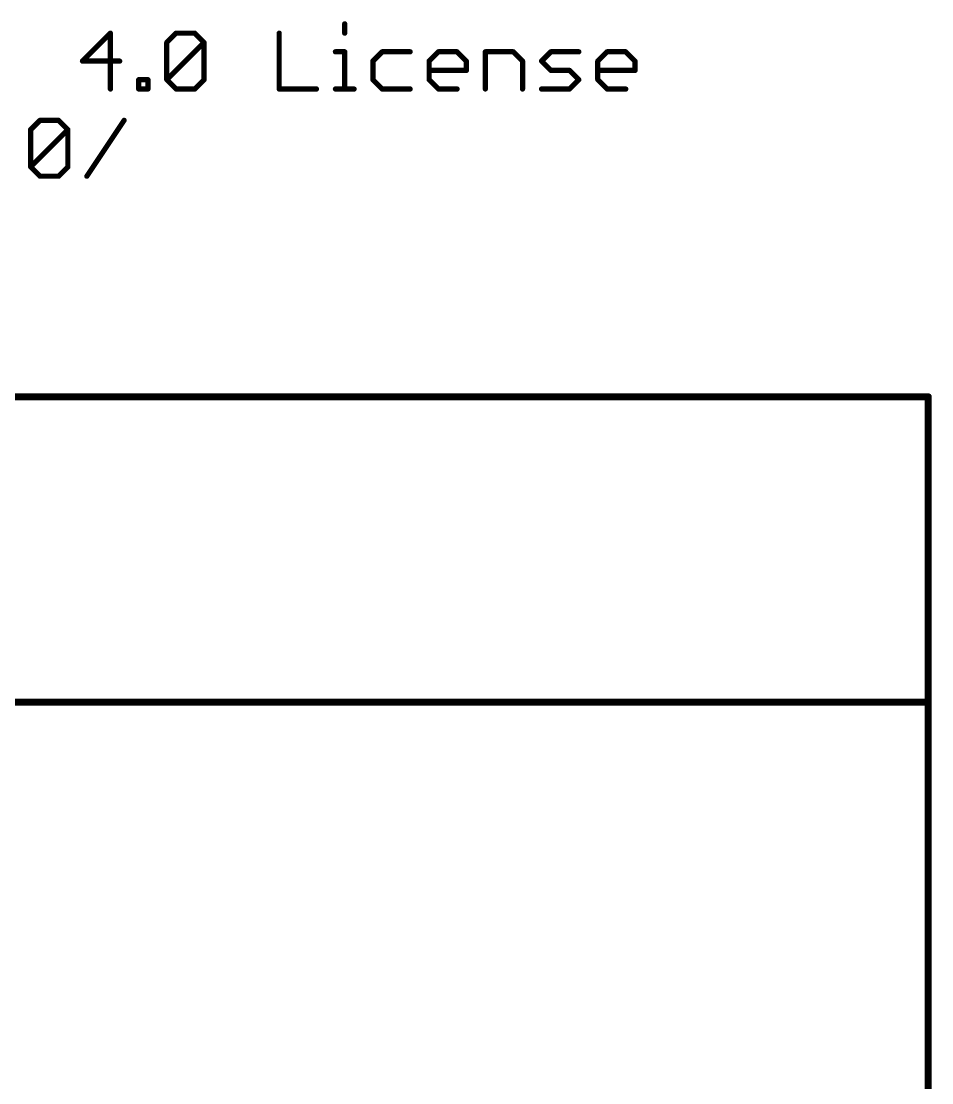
# Model space of a CAD drawing. Extents: x -23 to 93, y -71 to 33.
# Drawn here: x 66.3 to 92.81, y -40.3 to -9.38 of the extents above; entities that cross this region are included whole.
import ezdxf

# ---------------------------------------------------------------- set-up
doc = ezdxf.new("R2010")
doc.units = 0
doc.layers.add('51', color=53, linetype='CONTINUOUS')

msp = doc.modelspace()

# ---------------------------------------------------------------- linework, layer by layer
at = {"layer": '51'}
for points, const_width in [([(75.7167, -9.4556), (75.7167, -9.7268)], 0.1524), ([(68.8919, -9.7268), (68.0784, -10.5403)], 0.1524), ([(68.8919, -11.3538), (68.8919, -9.7268)], 0.1524), ([(70.5341, -9.998), (70.8053, -9.7268)], 0.1524), ([(70.8053, -9.7268), (71.3476, -9.7268)], 0.1524), ([(71.3476, -9.7268), (71.6188, -9.998)], 0.1524), ([(73.8084, -9.7268), (73.8084, -11.3538)], 0.1524), ([(70.5341, -11.0826), (70.5341, -9.998)], 0.1524), ([(70.5341, -11.0826), (71.6188, -9.998)], 0.1524), ([(71.6188, -9.998), (71.6188, -11.0826)], 0.1524), ([(75.4456, -10.2691), (75.7167, -10.2691)], 0.1524), ([(75.7167, -10.2691), (75.7167, -11.3538)], 0.1524), ([(76.8082, -10.2691), (76.537, -10.5403)], 0.1524), ([(77.6217, -10.2691), (76.8082, -10.2691)], 0.1524), ([(78.1742, -10.5403), (78.4453, -10.2691)], 0.1524), ([(78.4453, -10.2691), (78.9877, -10.2691)], 0.1524), ([(78.9877, -10.2691), (79.2588, -10.5403)], 0.1524), ([(79.8113, -11.3538), (79.8113, -10.2691)], 0.1524), ([(79.8113, -10.2691), (80.6248, -10.2691)], 0.1524), ([(80.6248, -10.2691), (80.896, -10.5403)], 0.1524), ([(81.4485, -10.5403), (81.7196, -10.2691)], 0.1524), ([(81.7196, -10.2691), (82.5331, -10.2691)], 0.1524), ([(83.0856, -10.5403), (83.3568, -10.2691)], 0.1524), ([(83.3568, -10.2691), (83.8991, -10.2691)], 0.1524), ([(83.8991, -10.2691), (84.1703, -10.5403)], 0.1524), ([(68.0784, -10.5403), (69.163, -10.5403)], 0.1524), ([(76.537, -10.5403), (76.537, -11.0826)], 0.1524), ([(78.1742, -11.0826), (78.1742, -10.5403)], 0.1524), ([(79.2588, -10.5403), (79.2588, -10.8115)], 0.1524), ([(80.896, -10.5403), (80.896, -11.3538)], 0.1524), ([(81.7196, -10.8115), (81.4485, -10.5403)], 0.1524), ([(83.0856, -11.0826), (83.0856, -10.5403)], 0.1524), ([(84.1703, -10.5403), (84.1703, -10.8115)], 0.1524), ([(79.2588, -10.8115), (78.1742, -10.8115)], 0.1524), ([(82.262, -10.8115), (81.7196, -10.8115)], 0.1524), ([(82.5331, -11.0826), (82.262, -10.8115)], 0.1524), ([(84.1703, -10.8115), (83.0856, -10.8115)], 0.1524), ([(69.7155, -11.3538), (69.7155, -11.0826)], 0.1524), ([(69.7155, -11.0826), (69.9867, -11.0826)], 0.1524), ([(69.9867, -11.0826), (69.9867, -11.3538)], 0.1524), ([(70.8053, -11.3538), (70.5341, -11.0826)], 0.1524), ([(71.6188, -11.0826), (71.3476, -11.3538)], 0.1524), ([(76.537, -11.0826), (76.8082, -11.3538)], 0.1524), ([(78.4453, -11.3538), (78.1742, -11.0826)], 0.1524), ([(82.262, -11.3538), (82.5331, -11.0826)], 0.1524), ([(83.3568, -11.3538), (83.0856, -11.0826)], 0.1524), ([(69.9867, -11.3538), (69.7155, -11.3538)], 0.1524), ([(71.3476, -11.3538), (70.8053, -11.3538)], 0.1524), ([(73.8084, -11.3538), (74.8931, -11.3538)], 0.1524), ([(75.4456, -11.3538), (75.9879, -11.3538)], 0.1524), ([(76.8082, -11.3538), (77.6217, -11.3538)], 0.1524), ([(78.9877, -11.3538), (78.4453, -11.3538)], 0.1524), ([(81.4485, -11.3538), (82.262, -11.3538)], 0.1524), ([(83.8991, -11.3538), (83.3568, -11.3538)], 0.1524), ([(66.5696, -12.538), (66.8408, -12.2668)], 0.1524), ([(66.8408, -12.2668), (67.3831, -12.2668)], 0.1524), ([(67.3831, -12.2668), (67.6543, -12.538)], 0.1524), ([(68.2068, -13.8938), (69.2914, -12.2668)], 0.1524), ([(66.5696, -13.6226), (66.5696, -12.538)], 0.1524), ([(66.5696, -13.6226), (67.6543, -12.538)], 0.1524), ([(67.6543, -12.538), (67.6543, -13.6226)], 0.1524), ([(66.8408, -13.8938), (66.5696, -13.6226)], 0.1524), ([(67.6543, -13.6226), (67.3831, -13.8938)], 0.1524), ([(67.3831, -13.8938), (66.8408, -13.8938)], 0.1524), ([(-8.89, -20.32), (92.71, -20.32)], 0.2032), ([(92.71, -20.32), (92.71, -29.21)], 0.2032), ([(-8.89, -29.21), (92.71, -29.21)], 0.2032), ([(92.71, -29.21), (92.71, -71.12)], 0.2032)]:
    msp.add_lwpolyline(points, dxfattribs=dict(at, const_width=const_width))
for points, const_width in [([(75.7548, -9.4556, 1), (75.6786, -9.4556)], 0.0762), ([(68.93, -9.7268, 1), (68.8538, -9.7268)], 0.0762), ([(68.9188, -9.7538, 1), (68.8649, -9.6999)], 0.0762), ([(70.8053, -9.6887, 1), (70.8053, -9.7649)], 0.0762), ([(70.8322, -9.7538, 1), (70.7783, -9.6999)], 0.0762), ([(71.3745, -9.6999, 1), (71.3207, -9.7538)], 0.0762), ([(71.3476, -9.7649, 1), (71.3476, -9.6887)], 0.0762), ([(73.8465, -9.7268, 1), (73.7703, -9.7268)], 0.0762), ([(75.6786, -9.7268, 1), (75.7548, -9.7268)], 0.0762), ([(70.5722, -9.998, 1), (70.496, -9.998)], 0.0762), ([(70.5072, -9.971, 1), (70.561, -10.0249)], 0.0762), ([(71.6569, -9.998, 1), (71.5807, -9.998)], 0.0762), ([(71.6457, -10.0249, 1), (71.5918, -9.971)], 0.0762), ([(71.5918, -10.0249, 1), (71.6457, -9.971)], 0.0762), ([(75.4456, -10.231, 1), (75.4456, -10.3072)], 0.0762), ([(75.7548, -10.2691, 1), (75.6786, -10.2691)], 0.0762), ([(75.7167, -10.3072, 1), (75.7167, -10.231)], 0.0762), ([(76.8082, -10.231, 1), (76.8082, -10.3072)], 0.0762), ([(76.8351, -10.2961, 1), (76.7812, -10.2422)], 0.0762), ([(77.6217, -10.3072, 1), (77.6217, -10.231)], 0.0762), ([(78.4453, -10.231, 1), (78.4453, -10.3072)], 0.0762), ([(78.4723, -10.2961, 1), (78.4184, -10.2422)], 0.0762), ([(79.0146, -10.2422, 1), (78.9607, -10.2961)], 0.0762), ([(78.9877, -10.3072, 1), (78.9877, -10.231)], 0.0762), ([(79.8494, -10.2691, 1), (79.7732, -10.2691)], 0.0762), ([(79.8113, -10.231, 1), (79.8113, -10.3072)], 0.0762), ([(80.6518, -10.2422, 1), (80.5979, -10.2961)], 0.0762), ([(80.6248, -10.3072, 1), (80.6248, -10.231)], 0.0762), ([(81.7196, -10.231, 1), (81.7196, -10.3072)], 0.0762), ([(81.7466, -10.2961, 1), (81.6927, -10.2422)], 0.0762), ([(82.5331, -10.3072, 1), (82.5331, -10.231)], 0.0762), ([(83.3568, -10.231, 1), (83.3568, -10.3072)], 0.0762), ([(83.3837, -10.2961, 1), (83.3299, -10.2422)], 0.0762), ([(83.9261, -10.2422, 1), (83.8722, -10.2961)], 0.0762), ([(83.8991, -10.3072, 1), (83.8991, -10.231)], 0.0762), ([(68.0784, -10.5022, 1), (68.0784, -10.5784)], 0.0762), ([(68.0514, -10.5134, 1), (68.1053, -10.5672)], 0.0762), ([(69.163, -10.5784, 1), (69.163, -10.5022)], 0.0762), ([(76.5751, -10.5403, 1), (76.4989, -10.5403)], 0.0762), ([(76.5101, -10.5134, 1), (76.564, -10.5672)], 0.0762), ([(78.2123, -10.5403, 1), (78.1361, -10.5403)], 0.0762), ([(78.1472, -10.5134, 1), (78.2011, -10.5672)], 0.0762), ([(79.2969, -10.5403, 1), (79.2207, -10.5403)], 0.0762), ([(79.2319, -10.5672, 1), (79.2858, -10.5134)], 0.0762), ([(80.9341, -10.5403, 1), (80.8579, -10.5403)], 0.0762), ([(80.869, -10.5672, 1), (80.9229, -10.5134)], 0.0762), ([(81.4754, -10.5134, 1), (81.4215, -10.5672)], 0.0762), ([(81.4215, -10.5134, 1), (81.4754, -10.5672)], 0.0762), ([(83.1237, -10.5403, 1), (83.0475, -10.5403)], 0.0762), ([(83.0587, -10.5134, 1), (83.1126, -10.5672)], 0.0762), ([(84.2084, -10.5403, 1), (84.1322, -10.5403)], 0.0762), ([(84.1434, -10.5672, 1), (84.1972, -10.5134)], 0.0762), ([(78.1742, -10.7734, 1), (78.1742, -10.8496)], 0.0762), ([(79.2207, -10.8115, 1), (79.2969, -10.8115)], 0.0762), ([(79.2588, -10.8496, 1), (79.2588, -10.7734)], 0.0762), ([(81.7196, -10.7734, 1), (81.7196, -10.8496)], 0.0762), ([(81.6927, -10.8384, 1), (81.7466, -10.7845)], 0.0762), ([(82.2889, -10.7845, 1), (82.235, -10.8384)], 0.0762), ([(82.262, -10.8496, 1), (82.262, -10.7734)], 0.0762), ([(83.0856, -10.7734, 1), (83.0856, -10.8496)], 0.0762), ([(84.1322, -10.8115, 1), (84.2084, -10.8115)], 0.0762), ([(84.1703, -10.8496, 1), (84.1703, -10.7734)], 0.0762), ([(69.7536, -11.0826, 1), (69.6774, -11.0826)], 0.0762), ([(69.7155, -11.0445, 1), (69.7155, -11.1207)], 0.0762), ([(70.0248, -11.0826, 1), (69.9486, -11.0826)], 0.0762), ([(69.9867, -11.1207, 1), (69.9867, -11.0445)], 0.0762), ([(70.561, -11.0557, 1), (70.5072, -11.1096)], 0.0762), ([(70.5072, -11.0557, 1), (70.561, -11.1096)], 0.0762), ([(70.496, -11.0826, 1), (70.5722, -11.0826)], 0.0762), ([(71.5807, -11.0826, 1), (71.6569, -11.0826)], 0.0762), ([(71.6457, -11.1096, 1), (71.5918, -11.0557)], 0.0762), ([(76.564, -11.0557, 1), (76.5101, -11.1096)], 0.0762), ([(76.4989, -11.0826, 1), (76.5751, -11.0826)], 0.0762), ([(78.2011, -11.0557, 1), (78.1472, -11.1096)], 0.0762), ([(78.1361, -11.0826, 1), (78.2123, -11.0826)], 0.0762), ([(82.5601, -11.1096, 1), (82.5062, -11.0557)], 0.0762), ([(82.5062, -11.1096, 1), (82.5601, -11.0557)], 0.0762), ([(83.1126, -11.0557, 1), (83.0587, -11.1096)], 0.0762), ([(83.0475, -11.0826, 1), (83.1237, -11.0826)], 0.0762), ([(68.8538, -11.3538, 1), (68.93, -11.3538)], 0.0762), ([(69.7155, -11.3157, 1), (69.7155, -11.3919)], 0.0762), ([(69.6774, -11.3538, 1), (69.7536, -11.3538)], 0.0762), ([(69.9486, -11.3538, 1), (70.0248, -11.3538)], 0.0762), ([(69.9867, -11.3919, 1), (69.9867, -11.3157)], 0.0762), ([(70.8053, -11.3157, 1), (70.8053, -11.3919)], 0.0762), ([(70.7783, -11.3807, 1), (70.8322, -11.3269)], 0.0762), ([(71.3207, -11.3269, 1), (71.3745, -11.3807)], 0.0762), ([(71.3476, -11.3919, 1), (71.3476, -11.3157)], 0.0762), ([(73.8084, -11.3157, 1), (73.8084, -11.3919)], 0.0762), ([(73.7703, -11.3538, 1), (73.8465, -11.3538)], 0.0762), ([(74.8931, -11.3919, 1), (74.8931, -11.3157)], 0.0762), ([(75.4456, -11.3157, 1), (75.4456, -11.3919)], 0.0762), ([(75.6786, -11.3538, 1), (75.7548, -11.3538)], 0.0762), ([(75.9879, -11.3919, 1), (75.9879, -11.3157)], 0.0762), ([(76.8082, -11.3157, 1), (76.8082, -11.3919)], 0.0762), ([(76.7812, -11.3807, 1), (76.8351, -11.3269)], 0.0762), ([(77.6217, -11.3919, 1), (77.6217, -11.3157)], 0.0762), ([(78.4453, -11.3157, 1), (78.4453, -11.3919)], 0.0762), ([(78.4184, -11.3807, 1), (78.4723, -11.3269)], 0.0762), ([(78.9877, -11.3919, 1), (78.9877, -11.3157)], 0.0762), ([(79.7732, -11.3538, 1), (79.8494, -11.3538)], 0.0762), ([(80.8579, -11.3538, 1), (80.9341, -11.3538)], 0.0762), ([(81.4485, -11.3157, 1), (81.4485, -11.3919)], 0.0762), ([(82.235, -11.3269, 1), (82.2889, -11.3807)], 0.0762), ([(82.262, -11.3919, 1), (82.262, -11.3157)], 0.0762), ([(83.3568, -11.3157, 1), (83.3568, -11.3919)], 0.0762), ([(83.3299, -11.3807, 1), (83.3837, -11.3269)], 0.0762), ([(83.8991, -11.3919, 1), (83.8991, -11.3157)], 0.0762), ([(66.8408, -12.2287, 1), (66.8408, -12.3049)], 0.0762), ([(66.8677, -12.2938, 1), (66.8138, -12.2399)], 0.0762), ([(67.4101, -12.2399, 1), (67.3562, -12.2938)], 0.0762), ([(67.3831, -12.3049, 1), (67.3831, -12.2287)], 0.0762), ([(69.3231, -12.2879, 1), (69.2597, -12.2457)], 0.0762), ([(66.6077, -12.538, 1), (66.5315, -12.538)], 0.0762), ([(66.5427, -12.511, 1), (66.5966, -12.5649)], 0.0762), ([(67.6924, -12.538, 1), (67.6162, -12.538)], 0.0762), ([(67.6812, -12.5649, 1), (67.6273, -12.511)], 0.0762), ([(67.6273, -12.5649, 1), (67.6812, -12.511)], 0.0762), ([(66.5966, -13.5957, 1), (66.5427, -13.6496)], 0.0762), ([(66.5427, -13.5957, 1), (66.5966, -13.6496)], 0.0762), ([(66.5315, -13.6226, 1), (66.6077, -13.6226)], 0.0762), ([(67.6162, -13.6226, 1), (67.6924, -13.6226)], 0.0762), ([(67.6812, -13.6496, 1), (67.6273, -13.5957)], 0.0762), ([(66.8408, -13.8557, 1), (66.8408, -13.9319)], 0.0762), ([(66.8138, -13.9207, 1), (66.8677, -13.8669)], 0.0762), ([(67.3562, -13.8669, 1), (67.4101, -13.9207)], 0.0762), ([(67.3831, -13.9319, 1), (67.3831, -13.8557)], 0.0762), ([(68.1751, -13.8727, 1), (68.2385, -13.9149)], 0.0762), ([(92.7608, -20.32, 1), (92.6592, -20.32)], 0.1016), ([(92.71, -20.3708, 1), (92.71, -20.2692)], 0.1016), ([(92.7608, -29.21, 1), (92.6592, -29.21)], 0.1016), ([(92.6592, -29.21, 1), (92.7608, -29.21)], 0.1016), ([(92.71, -29.2608, 1), (92.71, -29.1592)], 0.1016)]:
    msp.add_lwpolyline(points, format="xyb", dxfattribs=dict(at, const_width=const_width))

doc.saveas('drawing.dxf')
